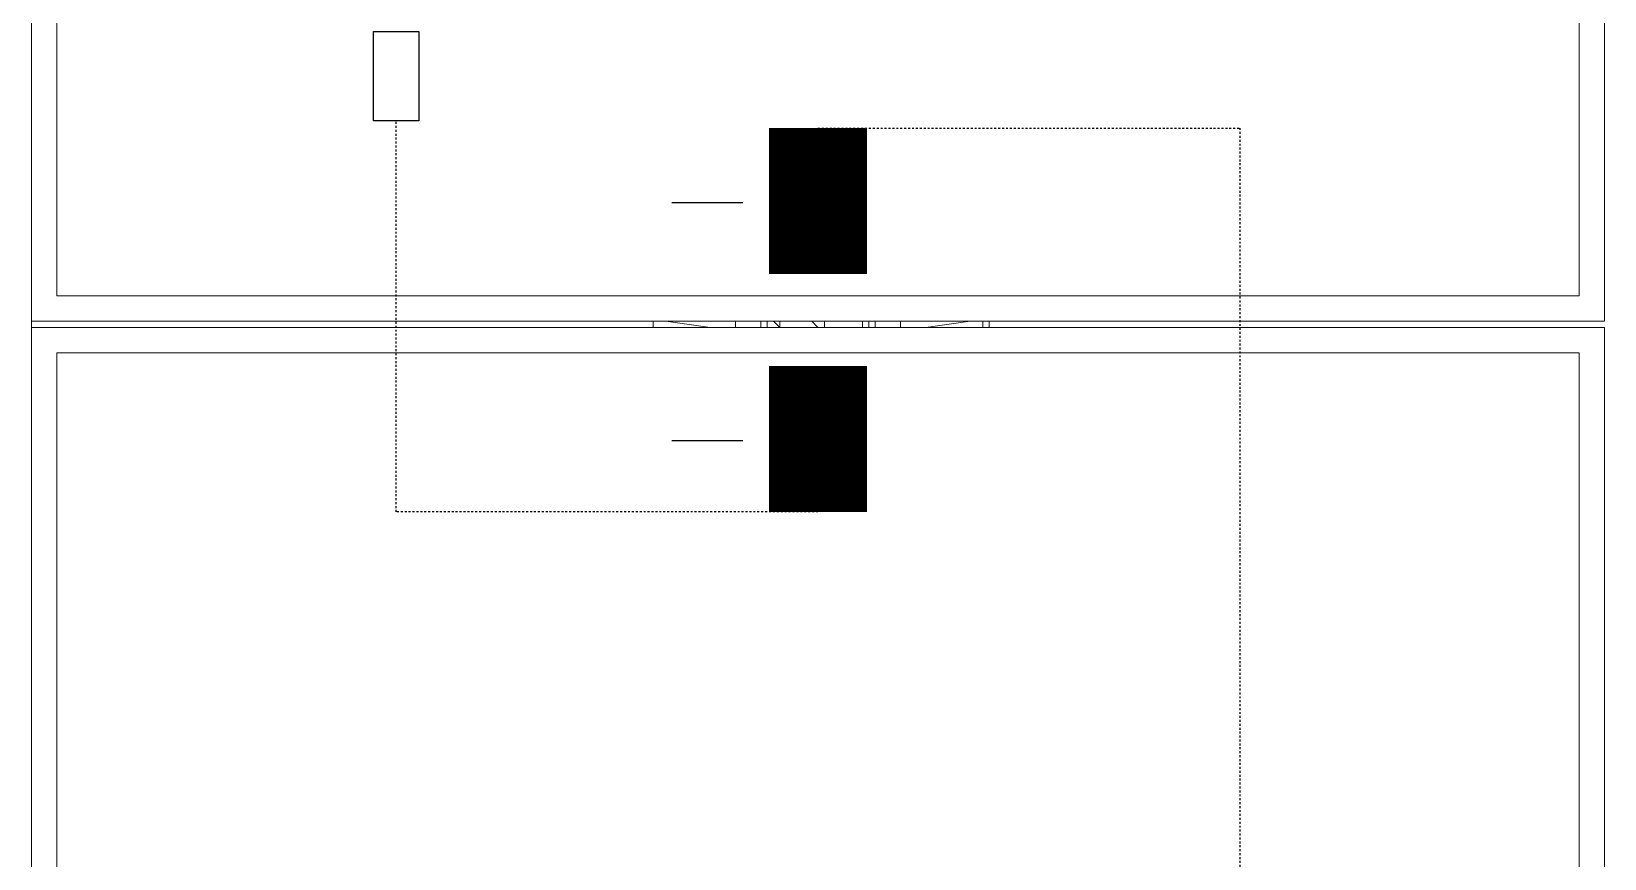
# Model space of a CAD drawing. Header units: feet. Extents: x -13743 to 68376, y -48 to 67763.
# Drawn here: x 6884.6 to 6964.9, y 64328 to 64370.2 of the extents above; entities that cross this region are included whole.
import ezdxf

# ---------------------------------------------------------------- set-up
doc = ezdxf.new("R2010")
doc.units = ezdxf.units.FT
doc.header["$MEASUREMENT"] = 0
doc.linetypes.add('HIDDEN', pattern=[0.375, 0.25, -0.125])
for name, color, linetype in [('E-HARN-COMP', 8, 'Continuous'), ('E-TRNK-CABL-NEG', 6, 'HIDDEN'), ('Polarity-Text', 7, 'Continuous')]:
    doc.layers.add(name, color=color, linetype=linetype)

# ---------------------------------------------------------------- blocks, each defined once
blk = doc.blocks.new('A$C47dfd34d')
at = {"lineweight": 5}
for points in [[(2.21824, 0.41332), (2.21824, 0), (2.42323, 0), (2.42323, 0.41332)], [(2.4249, 0.41332), (2.4249, 0), (2.62823, 0), (2.62823, 0.41332)], [(2.4249, 0), (2.4249, 0.41332)], [(2.41657, 0.40665), (2.41657, 0.00667), (2.22491, 0.00667), (2.22491, 0.40665)], [(2.62156, 0.40665), (2.62156, 0.00667), (2.43157, 0.00667), (2.43157, 0.40665)], [(2.43157, 0.00667), (2.43157, 0.40665)], [(2.4249, 0.24999), (2.42323, 0.24999)]]:
    blk.add_lwpolyline(points, close=True, dxfattribs=at)
for points in [[(4.0715, 0.41332), (2.21824, 0.41332)], [(2.4249, 0), (2.4249, 0.41332)], [(2.43157, 0.00667), (2.43157, 0.40665)], [(2.42323, 0.24666), (2.42323, 0.24332)], [(2.4249, 0.24666), (2.42323, 0.23499)], [(2.42323, 0.22832), (2.4249, 0.22832)], [(2.4249, 0.22166), (2.42323, 0.22166)], [(2.42323, 0.21999), (2.4249, 0.21999)], [(2.4249, 0.21666), (2.42323, 0.21666), (2.4249, 0.21832)], [(2.42323, 0.20666), (2.4249, 0.20832)], [(2.4249, 0.20499), (2.42323, 0.20499)], [(2.42323, 0.19499), (2.4249, 0.19499)], [(2.4249, 0.19333), (2.42323, 0.19333)], [(2.42323, 0.19166), (2.4249, 0.19166)], [(2.4249, 0.18499), (2.42323, 0.18499)], [(2.42323, 0.17833), (2.4249, 0.16666)], [(2.42323, 0.16999), (2.42323, 0.16666)], [(2.42323, 0.16666), (2.42323, 0.16666)], [(2.42323, 0.16333), (2.4249, 0.16333)], [(2.42323, 0.16166), (2.4249, 0.16166)]]:
    blk.add_lwpolyline(points, dxfattribs=at)

msp = doc.modelspace()

# ---------------------------------------------------------------- linework, layer by layer
at = {"layer": 'E-HARN-COMP'}
msp.add_lwpolyline([(6902.064, 64370.157), (6904.389, 64370.157), (6904.389, 64365.593), (6902.064, 64365.593)], close=True, dxfattribs=at)
at = {"layer": 'E-HARN-COMP', "const_width": 5}
for points in [[(6924.761, 64365.23), (6924.761, 64357.775)], [(6924.761, 64345.64), (6924.761, 64353.095)]]:
    msp.add_lwpolyline(points, dxfattribs=at)
at = {"layer": 'E-TRNK-CABL-NEG', "ltscale": 0.1}
for points in [[(6924.761, 64345.64), (6903.226, 64345.64), (6903.226, 64365.593)], [(6924.761, 64365.23), (6946.297, 64365.23), (6946.297, 64324.212)]]:
    msp.add_lwpolyline(points, dxfattribs=at)
at = {"layer": 'Polarity-Text'}
for p, q in [((6917.296, 64361.425), (6920.916, 64361.425)), ((6917.296, 64349.29), (6920.916, 64349.29))]:
    msp.add_line(p, q, dxfattribs=at)

# ---------------------------------------------------------------- block references
at = {"xscale": 194.318304, "yscale": 194.318304, "zscale": 194.318304, "rotation": 90}
msp.add_blockref('A$C47dfd34d', (6964.919, 63884.172), dxfattribs=at)

doc.saveas('drawing.dxf')
